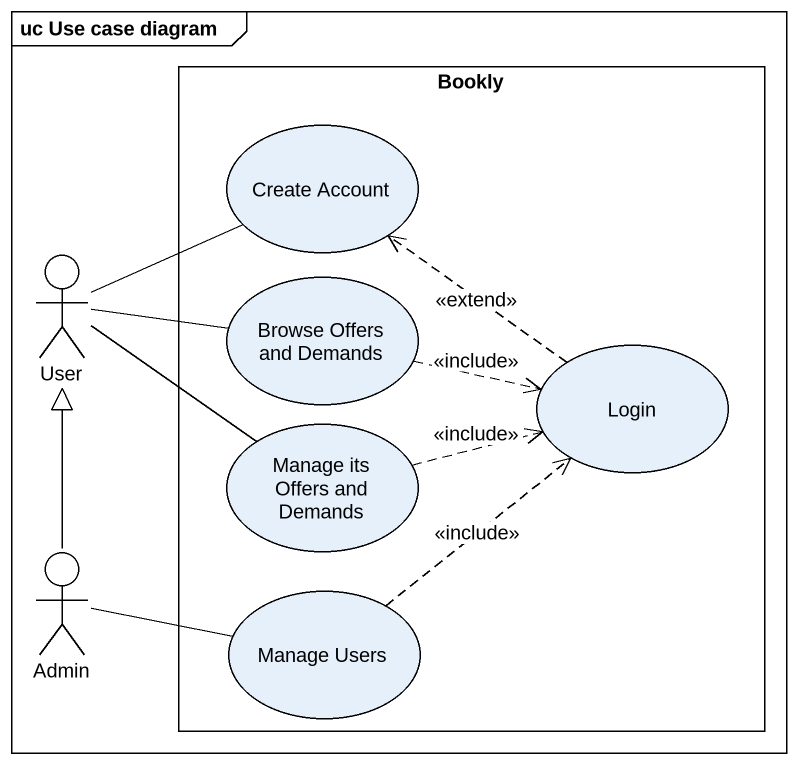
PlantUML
@startuml
mainframe uc Use case diagram
rectangle Bookly {
  usecase "Create Account" as Create_Account
  usecase "Browse Offers and Demands" as Browse_Offers_and_Demands
  usecase Login
  usecase "Manage its Offers and Demands" as Manage_its_Offers_and
  usecase "Manage Users" as Manage_Users
}
actor User
actor Admin
User -right- Create_Account
User -right- Browse_Offers_and_Demands
User -right- Manage_its_Offers_and
Browse_Offers_and_Demands .right.> Login : <<include>>
Login .up.> Create_Account : <<extend>>
Manage_its_Offers_and .right.> Login : <<include>>
Admin -up-|> User
Admin -right- Manage_Users
Manage_Users .up.> Login : <<include>>
@enduml
